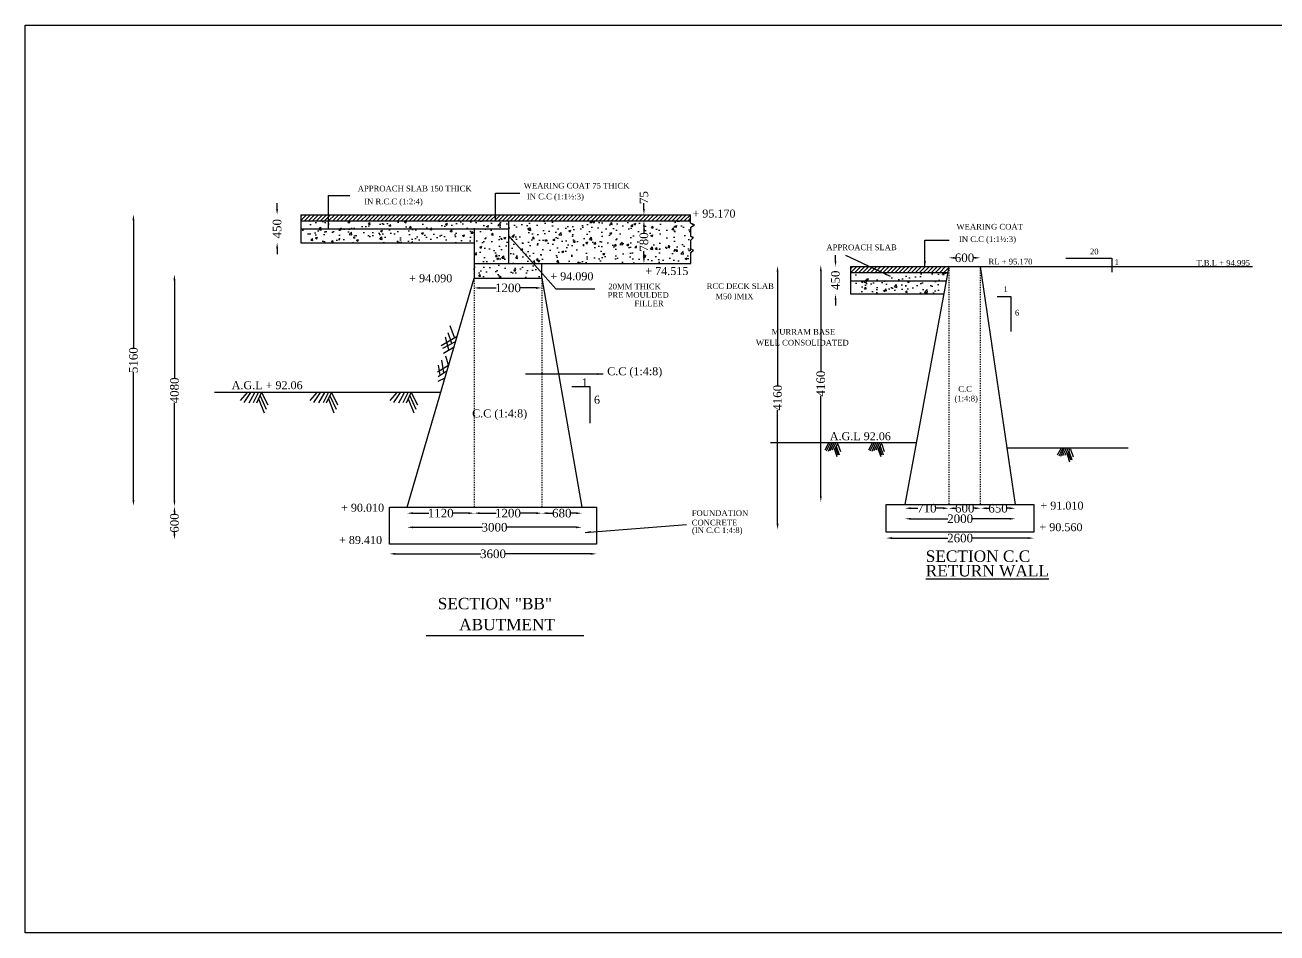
# Model space of a CAD drawing. Header units: millimetres. Extents: x -109570 to 149785, y -246061 to 34009.
# Drawn here: x 610 to 22514, y 1451 to 17337 of the extents above; entities that cross this region are included whole.
import ezdxf

# ---------------------------------------------------------------- set-up
doc = ezdxf.new("R2010")
doc.units = ezdxf.units.MM
doc.header["$MEASUREMENT"] = 0
doc.header["$PDMODE"] = 33
doc.header["$PDSIZE"] = 500
doc.linetypes.add('ACAD_ISO03W100', pattern=[30, 12, -18])
for name, color, linetype in [('DIM', 5, 'Continuous'), ('DOT LINE', 3, 'ACAD_ISO03W100'), ('DWG. LINE', 1, 'Continuous'), ('HATCH', 2, 'Continuous'), ('TEXT', 7, 'Continuous'), ('TITLE', 7, 'Continuous')]:
    doc.layers.add(name, color=color, linetype=linetype)
doc.styles.get("Standard").update_dxf_attribs({"font": 'TIMES.TTF', "height": 150})
doc.dimstyles.get("Standard").update_dxf_attribs({"dimtxt": 150, "dimasz": 100, "dimexe": 0.18, "dimexo": 0.0625, "dimgap": 0.09, "dimtad": 0, "dimdec": 0, "dimzin": 0, "dimdsep": 46, "dimtxsty": 'Standard', "dimcen": 0.09, "dimse1": 1, "dimse2": 1, "dimclrd": 5, "dimclre": 5, "dimclrt": 4, "dimadec": 0, "dimazin": 0, "dimtfac": 1, "dimtdec": 0, "dimtofl": 0, "dimtmove": 0, "dimatfit": 3, "dimfxl": 1, "dimtolj": 1, "dimtzin": 0, "dimarcsym": 0})

# ---------------------------------------------------------------- blocks, each defined once
blk = doc.blocks.new('*D2')
at = {"layer": 'Defpoints', "color": 0}
for p in [(5020, 14018), (5433, 14018), (5433, 13529)]:
    blk.add_point(p, dxfattribs=at)
at = {"layer": 'DIM', "color": 5, "lineweight": -2}
for p, q in [((5020, 14118), (5020, 14218)), ((5020, 13429), (5020, 13329))]:
    blk.add_line(p, q, dxfattribs=at)
at = {"layer": 'DIM', "color": 5}
for points in [[(5003, 14118), (5037, 14118), (5020, 14018)], [(5003, 13429), (5037, 13429), (5020, 13529)]]:
    blk.add_solid(points, dxfattribs=at)
at = {"layer": 'DIM', "color": 4, "insert": (5020, 13773), "char_height": 150, "attachment_point": 5, "rotation": 90}
blk.add_mtext('\\A1;450', dxfattribs=at)
blk = doc.blocks.new('*D3')
at = {"layer": 'Defpoints', "color": 0}
for p in [(3193, 8916), (3224, 8916), (3193, 8332)]:
    blk.add_point(p, dxfattribs=at)
at = {"layer": 'DIM', "color": 5, "lineweight": -2}
for p, q in [((3224, 8816), (3224, 8782)), ((3224, 8432), (3224, 8467))]:
    blk.add_line(p, q, dxfattribs=at)
at = {"layer": 'DIM', "color": 5}
for points in [[(3207, 8816), (3240, 8816), (3224, 8916)], [(3207, 8432), (3240, 8432), (3224, 8332)]]:
    blk.add_solid(points, dxfattribs=at)
at = {"layer": 'DIM', "color": 4, "insert": (3224, 8624), "char_height": 150, "attachment_point": 5, "rotation": 90}
blk.add_mtext('\\A1;600', dxfattribs=at)
blk = doc.blocks.new('*D4')
at = {"layer": 'Defpoints', "color": 0}
for p in [(3224, 12972), (3408, 12972), (3193, 8916)]:
    blk.add_point(p, dxfattribs=at)
at = {"layer": 'DIM', "color": 5, "lineweight": -2}
for p, q in [((3224, 12872), (3224, 11160)), ((3224, 9016), (3224, 10728))]:
    blk.add_line(p, q, dxfattribs=at)
at = {"layer": 'DIM', "color": 5}
for points in [[(3207, 12872), (3240, 12872), (3224, 12972)], [(3207, 9016), (3240, 9016), (3224, 8916)]]:
    blk.add_solid(points, dxfattribs=at)
at = {"layer": 'DIM', "color": 4, "insert": (3224, 10944), "char_height": 150, "attachment_point": 5, "rotation": 90}
blk.add_mtext('\\A1;4080', dxfattribs=at)
blk = doc.blocks.new('*D5')
at = {"layer": 'Defpoints', "color": 0}
for p in [(2444, 14020), (2506, 14020), (2444, 8926)]:
    blk.add_point(p, dxfattribs=at)
at = {"layer": 'DIM', "color": 5, "lineweight": -2}
for p, q in [((2506, 13920), (2506, 11685)), ((2506, 9026), (2506, 11261))]:
    blk.add_line(p, q, dxfattribs=at)
at = {"layer": 'DIM', "color": 5}
for points in [[(2489, 13920), (2523, 13920), (2506, 14020)], [(2489, 9026), (2523, 9026), (2506, 8926)]]:
    blk.add_solid(points, dxfattribs=at)
at = {"layer": 'DIM', "color": 4, "insert": (2506, 11473), "char_height": 150, "attachment_point": 5, "rotation": 90}
blk.add_mtext('\\A1;5160', dxfattribs=at)
blk = doc.blocks.new('*D6')
at = {"layer": 'Defpoints', "color": 0}
for p in [(11432, 14018), (11432, 13912), (11438, 14018)]:
    blk.add_point(p, dxfattribs=at)
at = {"layer": 'DIM', "color": 5, "lineweight": -2}
for p, q in [((11438, 14118), (11438, 14218)), ((11438, 13812), (11438, 13712))]:
    blk.add_line(p, q, dxfattribs=at)
at = {"layer": 'DIM', "color": 5}
for points in [[(11422, 14118), (11455, 14118), (11438, 14018)], [(11422, 13812), (11455, 13812), (11438, 13912)]]:
    blk.add_solid(points, dxfattribs=at)
at = {"layer": 'DIM', "color": 4, "insert": (11438, 14318), "char_height": 150, "attachment_point": 5, "rotation": 90}
blk.add_mtext('\\A1;75', dxfattribs=at)
blk = doc.blocks.new('*D7')
at = {"layer": 'Defpoints', "color": 0}
for p in [(11438, 13912), (11428, 13167), (11438, 13167)]:
    blk.add_point(p, dxfattribs=at)
at = {"layer": 'DIM', "color": 5, "lineweight": -2}
for p, q in [((11438, 13812), (11438, 13698)), ((11438, 13267), (11438, 13382))]:
    blk.add_line(p, q, dxfattribs=at)
at = {"layer": 'DIM', "color": 5}
for points in [[(11422, 13812), (11455, 13812), (11438, 13912)], [(11422, 13267), (11455, 13267), (11438, 13167)]]:
    blk.add_solid(points, dxfattribs=at)
at = {"layer": 'DIM', "color": 4, "insert": (11438, 13540), "char_height": 150, "attachment_point": 5, "rotation": 90}
blk.add_mtext('\\A1;780', dxfattribs=at)
blk = doc.blocks.new('*D8')
at = {"layer": 'Defpoints', "color": 0}
for p in [(8467, 12910), (9652, 12910), (9652, 12737)]:
    blk.add_point(p, dxfattribs=at)
at = {"layer": 'DIM', "color": 5, "lineweight": -2}
for p, q in [((8567, 12737), (8855, 12737)), ((9552, 12737), (9264, 12737))]:
    blk.add_line(p, q, dxfattribs=at)
at = {"layer": 'DIM', "color": 5}
for points in [[(8567, 12754), (8567, 12720), (8467, 12737)], [(9552, 12754), (9552, 12720), (9652, 12737)]]:
    blk.add_solid(points, dxfattribs=at)
at = {"layer": 'DIM', "color": 4, "insert": (9059, 12737), "char_height": 150, "attachment_point": 5}
blk.add_mtext('\\A1;1200', dxfattribs=at)
blk = doc.blocks.new('*D9')
at = {"layer": 'Defpoints', "color": 0}
for p in [(7297, 8900), (10351, 8900), (10351, 8549)]:
    blk.add_point(p, dxfattribs=at)
at = {"layer": 'DIM', "color": 5, "lineweight": -2}
for p, q in [((7397, 8549), (8611, 8549)), ((10251, 8549), (9037, 8549))]:
    blk.add_line(p, q, dxfattribs=at)
at = {"layer": 'DIM', "color": 5}
for points in [[(7397, 8565), (7397, 8532), (7297, 8549)], [(10251, 8565), (10251, 8532), (10351, 8549)]]:
    blk.add_solid(points, dxfattribs=at)
at = {"layer": 'DIM', "color": 4, "insert": (8824, 8549), "char_height": 150, "attachment_point": 5}
blk.add_mtext('\\A1;3000', dxfattribs=at)
blk = doc.blocks.new('*D10')
at = {"layer": 'Defpoints', "color": 0}
for p in [(6989, 8255), (10607, 8255), (10607, 8084)]:
    blk.add_point(p, dxfattribs=at)
at = {"layer": 'DIM', "color": 5, "lineweight": -2}
for p, q in [((7089, 8084), (8585, 8084)), ((10507, 8084), (9011, 8084))]:
    blk.add_line(p, q, dxfattribs=at)
at = {"layer": 'DIM', "color": 5}
for points in [[(7089, 8101), (7089, 8067), (6989, 8084)], [(10507, 8101), (10507, 8067), (10607, 8084)]]:
    blk.add_solid(points, dxfattribs=at)
at = {"layer": 'DIM', "color": 4, "insert": (8798, 8084), "char_height": 150, "attachment_point": 5}
blk.add_mtext('\\A1;3600', dxfattribs=at)
blk = doc.blocks.new('*D11')
at = {"layer": 'Defpoints', "color": 0}
for p in [(7297, 8900), (8467, 8900), (8467, 8796)]:
    blk.add_point(p, dxfattribs=at)
at = {"layer": 'DIM', "color": 5, "lineweight": -2}
for p, q in [((7397, 8796), (7677, 8796)), ((8367, 8796), (8086, 8796))]:
    blk.add_line(p, q, dxfattribs=at)
at = {"layer": 'DIM', "color": 5}
for points in [[(7397, 8813), (7397, 8779), (7297, 8796)], [(8367, 8813), (8367, 8779), (8467, 8796)]]:
    blk.add_solid(points, dxfattribs=at)
at = {"layer": 'DIM', "color": 4, "insert": (7882, 8796), "char_height": 150, "attachment_point": 5}
blk.add_mtext('\\A1;1120', dxfattribs=at)
blk = doc.blocks.new('*D12')
at = {"layer": 'Defpoints', "color": 0}
for p in [(8467, 8900), (9652, 8796), (9652, 8748)]:
    blk.add_point(p, dxfattribs=at)
at = {"layer": 'DIM', "color": 5, "lineweight": -2}
for p, q in [((8567, 8796), (8855, 8796)), ((9552, 8796), (9264, 8796))]:
    blk.add_line(p, q, dxfattribs=at)
at = {"layer": 'DIM', "color": 5}
for points in [[(8567, 8813), (8567, 8779), (8467, 8796)], [(9552, 8813), (9552, 8779), (9652, 8796)]]:
    blk.add_solid(points, dxfattribs=at)
at = {"layer": 'DIM', "color": 4, "insert": (9059, 8796), "char_height": 150, "attachment_point": 5}
blk.add_mtext('\\A1;1200', dxfattribs=at)
blk = doc.blocks.new('*D13')
at = {"layer": 'Defpoints', "color": 0}
for p in [(10351, 8796), (10351, 8774), (9652, 8748)]:
    blk.add_point(p, dxfattribs=at)
at = {"layer": 'DIM', "color": 5, "lineweight": -2}
for p, q in [((9752, 8796), (9844, 8796)), ((10251, 8796), (10159, 8796))]:
    blk.add_line(p, q, dxfattribs=at)
at = {"layer": 'DIM', "color": 5}
for points in [[(9752, 8813), (9752, 8779), (9652, 8796)], [(10251, 8813), (10251, 8779), (10351, 8796)]]:
    blk.add_solid(points, dxfattribs=at)
at = {"layer": 'DIM', "color": 4, "insert": (10001, 8796), "char_height": 150, "attachment_point": 5}
blk.add_mtext('\\A1;680', dxfattribs=at)
blk = doc.blocks.new('*D14')
at = {"layer": 'Defpoints', "color": 0}
for p in [(14790, 13111), (15053, 13111), (15053, 12631)]:
    blk.add_point(p, dxfattribs=at)
at = {"layer": 'DIM', "color": 5, "lineweight": -2}
for p, q in [((14790, 13211), (14790, 13311)), ((14790, 12531), (14790, 12431))]:
    blk.add_line(p, q, dxfattribs=at)
at = {"layer": 'DIM', "color": 5}
for points in [[(14774, 13211), (14807, 13211), (14790, 13111)], [(14774, 12531), (14807, 12531), (14790, 12631)]]:
    blk.add_solid(points, dxfattribs=at)
at = {"layer": 'DIM', "color": 4, "insert": (14790, 12871), "char_height": 150, "attachment_point": 5, "rotation": 90}
blk.add_mtext('\\A1;450', dxfattribs=at)
blk = doc.blocks.new('*D15')
at = {"layer": 'Defpoints', "color": 0}
for p in [(13701, 13119), (13776, 13119), (13701, 8511)]:
    blk.add_point(p, dxfattribs=at)
at = {"layer": 'DIM', "color": 5, "lineweight": -2}
for p, q in [((13776, 13019), (13776, 11031)), ((13776, 8611), (13776, 10599))]:
    blk.add_line(p, q, dxfattribs=at)
at = {"layer": 'DIM', "color": 5}
for points in [[(13759, 13019), (13793, 13019), (13776, 13119)], [(13759, 8611), (13793, 8611), (13776, 8511)]]:
    blk.add_solid(points, dxfattribs=at)
at = {"layer": 'DIM', "color": 4, "insert": (13776, 10815), "char_height": 150, "attachment_point": 5, "rotation": 90}
blk.add_mtext('\\A1;4160', dxfattribs=at)
blk = doc.blocks.new('*D16')
at = {"layer": 'Defpoints', "color": 0}
for p in [(14509, 13134), (14533, 13134), (14509, 8992)]:
    blk.add_point(p, dxfattribs=at)
at = {"layer": 'DIM', "color": 5, "lineweight": -2}
for p, q in [((14533, 13034), (14533, 11279)), ((14533, 9092), (14533, 10847))]:
    blk.add_line(p, q, dxfattribs=at)
at = {"layer": 'DIM', "color": 5}
for points in [[(14516, 13034), (14549, 13034), (14533, 13134)], [(14516, 9092), (14549, 9092), (14533, 8992)]]:
    blk.add_solid(points, dxfattribs=at)
at = {"layer": 'DIM', "color": 4, "insert": (14533, 11063), "char_height": 150, "attachment_point": 5, "rotation": 90}
blk.add_mtext('\\A1;4160', dxfattribs=at)
blk = doc.blocks.new('*D17')
at = {"layer": 'Defpoints', "color": 0}
for p in [(17324, 13263), (16771, 13111), (17324, 13111)]:
    blk.add_point(p, dxfattribs=at)
at = {"layer": 'DIM', "color": 5, "lineweight": -2}
for p, q in [((16871, 13263), (16890, 13263)), ((17224, 13263), (17205, 13263))]:
    blk.add_line(p, q, dxfattribs=at)
at = {"layer": 'DIM', "color": 5}
for points in [[(16871, 13280), (16871, 13247), (16771, 13263)], [(17224, 13280), (17224, 13247), (17324, 13263)]]:
    blk.add_solid(points, dxfattribs=at)
at = {"layer": 'DIM', "color": 4, "insert": (17047, 13263), "char_height": 150, "attachment_point": 5}
blk.add_mtext('\\A1;600', dxfattribs=at)
blk = doc.blocks.new('*D18')
at = {"layer": 'Defpoints', "color": 0}
for p in [(16006, 8949), (16771, 8949), (16771, 8882)]:
    blk.add_point(p, dxfattribs=at)
at = {"layer": 'DIM', "color": 5, "lineweight": -2}
for p, q in [((16106, 8882), (16230, 8882)), ((16671, 8882), (16546, 8882))]:
    blk.add_line(p, q, dxfattribs=at)
at = {"layer": 'DIM', "color": 5}
for points in [[(16106, 8899), (16106, 8865), (16006, 8882)], [(16671, 8899), (16671, 8865), (16771, 8882)]]:
    blk.add_solid(points, dxfattribs=at)
at = {"layer": 'DIM', "color": 4, "insert": (16388, 8882), "char_height": 150, "attachment_point": 5}
blk.add_mtext('\\A1;710', dxfattribs=at)
blk = doc.blocks.new('*D19')
at = {"layer": 'Defpoints', "color": 0}
for p in [(16771, 8949), (17332, 8925), (17332, 8882)]:
    blk.add_point(p, dxfattribs=at)
at = {"layer": 'DIM', "color": 5, "lineweight": -2}
for p, q in [((16871, 8882), (16894, 8882)), ((17232, 8882), (17209, 8882))]:
    blk.add_line(p, q, dxfattribs=at)
at = {"layer": 'DIM', "color": 5}
for points in [[(16871, 8899), (16871, 8865), (16771, 8882)], [(17232, 8899), (17232, 8865), (17332, 8882)]]:
    blk.add_solid(points, dxfattribs=at)
at = {"layer": 'DIM', "color": 4, "insert": (17051, 8882), "char_height": 150, "attachment_point": 5}
blk.add_mtext('\\A1;600', dxfattribs=at)
blk = doc.blocks.new('*D20')
at = {"layer": 'Defpoints', "color": 0}
for p in [(17332, 8925), (17936, 8882), (17936, 8878)]:
    blk.add_point(p, dxfattribs=at)
at = {"layer": 'DIM', "color": 5, "lineweight": -2}
for p, q in [((17432, 8882), (17476, 8882)), ((17836, 8882), (17791, 8882))]:
    blk.add_line(p, q, dxfattribs=at)
at = {"layer": 'DIM', "color": 5}
for points in [[(17432, 8899), (17432, 8865), (17332, 8882)], [(17836, 8899), (17836, 8865), (17936, 8882)]]:
    blk.add_solid(points, dxfattribs=at)
at = {"layer": 'DIM', "color": 4, "insert": (17634, 8882), "char_height": 150, "attachment_point": 5}
blk.add_mtext('\\A1;650', dxfattribs=at)
blk = doc.blocks.new('*D21')
at = {"layer": 'Defpoints', "color": 0}
for p in [(16006, 8949), (17936, 8949), (17936, 8698)]:
    blk.add_point(p, dxfattribs=at)
at = {"layer": 'DIM', "color": 5, "lineweight": -2}
for p, q in [((16106, 8698), (16756, 8698)), ((17836, 8698), (17186, 8698))]:
    blk.add_line(p, q, dxfattribs=at)
at = {"layer": 'DIM', "color": 5}
for points in [[(16106, 8714), (16106, 8681), (16006, 8698)], [(17836, 8714), (17836, 8681), (17936, 8698)]]:
    blk.add_solid(points, dxfattribs=at)
at = {"layer": 'DIM', "color": 4, "insert": (16971, 8698), "char_height": 150, "attachment_point": 5}
blk.add_mtext('\\A1;2000', dxfattribs=at)
blk = doc.blocks.new('*D22')
at = {"layer": 'Defpoints', "color": 0}
for p in [(15677, 8462), (18263, 8462), (18263, 8360)]:
    blk.add_point(p, dxfattribs=at)
at = {"layer": 'DIM', "color": 5, "lineweight": -2}
for p, q in [((15777, 8360), (16755, 8360)), ((18163, 8360), (17185, 8360))]:
    blk.add_line(p, q, dxfattribs=at)
at = {"layer": 'DIM', "color": 5}
for points in [[(15777, 8377), (15777, 8344), (15677, 8360)], [(18163, 8377), (18163, 8344), (18263, 8360)]]:
    blk.add_solid(points, dxfattribs=at)
at = {"layer": 'DIM', "color": 4, "insert": (16970, 8360), "char_height": 150, "attachment_point": 5}
blk.add_mtext('\\A1;2600', dxfattribs=at)

msp = doc.modelspace()

# ---------------------------------------------------------------- hatches: boundary and pattern name
at = {"layer": 'HATCH'}
h = msp.add_hatch(dxfattribs=at)
h.set_pattern_fill('ANSI31', color=256, scale=400, style=0)
h.paths.add_polyline_path([(12252, 14018.2), (5433, 14018.2), (5433, 13912.5), (12252, 13912.5)])
h = msp.add_hatch(dxfattribs=at)
h.set_pattern_fill('AR-CONC', color=256, scale=50, style=0)
h.paths.add_polyline_path([(5433, 13773.4), (5433, 13528.7), (8466.7, 13528.7), (8466.7, 13773.4)])
h.paths.add_polyline_path([(9067.4, 13773.4), (9067.4, 13912.5), (5433, 13912.5), (5433, 13773.4)])
h.paths.add_polyline_path([(8466.7, 13167.1), (9067.4, 13167.1), (9067.4, 13773.4), (8466.7, 13773.4)])
h.paths.add_polyline_path([(9067.4, 13912.5), (9067.4, 13167.1), (12258.6, 13167.1), (12258.6, 13358.6), (12303.5, 13395.6), (12258.6, 13416.5), (12258.6, 13574.1), (12306.2, 13617.8), (12258.6, 13637.9), (12258.6, 13801.7), (12324.5, 13841.9), (12252, 13869.8), (12252, 13912.5)])
h.paths.add_polyline_path([(8466.7, 13167.1), (8466.7, 12910.5), (9651.6, 12910.5), (9651.6, 13167.1)])
h.paths.add_polyline_path([(11324.4, 13344.2), (11324.4, 13735.3), (11552.4, 13735.3), (11552.4, 13344.2)], flags=24)
h = msp.add_hatch(dxfattribs=at)
h.set_pattern_fill('ANSI31', color=256, scale=400, style=0)
h.paths.add_polyline_path([(16751.5, 13006.6), (16770.7, 13111), (15052.7, 13111), (15052.7, 13006.6)])
h = msp.add_hatch(dxfattribs=at)
h.set_pattern_fill('AR-CONC', color=256, scale=50, style=0)
h.paths.add_polyline_path([(16724.6, 12860.4), (15052.7, 12860.4), (15052.7, 12631.1), (16682.5, 12631.1)])
h.paths.add_polyline_path([(16751.5, 13006.6), (15052.7, 13006.6), (15052.7, 12860.4), (16724.6, 12860.4)])

# ---------------------------------------------------------------- linework, layer by layer
at = {"layer": 'DOT LINE'}
for points in [[(16770.7, 13111), (16770.7, 8948.5)], [(17323.9, 13111), (17323.9, 8948.5)], [(8466.7, 12910.5), (8466.7, 8900.2)], [(9651.6, 12910.5), (9651.6, 8900.2)]]:
    msp.add_lwpolyline(points, dxfattribs=at)
at = {"layer": 'DWG. LINE'}
for points in [[(5433, 14018.2), (5433, 13528.7), (8480.3, 13528.7)], [(5433, 14018.2), (12252, 14018.2)], [(5433, 13912.5), (12252, 13912.5)], [(9067.4, 13912.5), (9067.4, 13167.1)], [(12258.6, 13167.1), (12258.6, 13358.6), (12303.5, 13395.6), (12258.6, 13416.5), (12258.6, 13574.1), (12306.2, 13617.8), (12258.6, 13637.9), (12258.6, 13801.7), (12324.5, 13841.9), (12252, 13869.8), (12252, 14018.2)], [(5433, 13773.4), (9067.4, 13773.4)], [(8466.7, 13783.5), (8466.7, 12910.5), (9651.6, 12910.5), (9651.6, 13167.1)], [(8466.7, 13167.1), (12258.6, 13167.1)], [(18819.6, 13255.1), (19625.1, 13255.1), (19625.1, 13013.3)], [(15052.7, 13111), (22084.7, 13111)], [(15052.7, 13111), (15052.7, 12631.1), (16682.5, 12631.1)], [(15052.7, 13006.6), (16751.5, 13006.6)], [(16770.7, 13111), (16005.6, 8948.5)], [(17323.9, 13111), (17936.2, 8948.5)], [(7296.9, 8900.2), (8466.7, 12910.5)], [(9651.6, 12910.5), (10350.9, 8900.2)], [(15052.7, 12860.4), (16724.6, 12860.4)], [(17619.6, 12589.3), (17859.1, 12589.3), (17859.1, 11973.7)], [(10174.7, 11011.7), (10491.1, 11011.7), (10491.1, 10372.6)], [(7881.8, 10905.3), (3924, 10905.3)], [(16204.1, 10028.6), (13650, 10028.6)], [(17790.5, 9939.1), (19908.1, 9939.1)], [(7625.7, 6657.7), (10386.8, 6657.7)]]:
    msp.add_lwpolyline(points, dxfattribs=at)
for points in [[(6989.3, 8900.2), (10606.9, 8900.2), (10606.9, 8255.3), (6989.3, 8255.3)], [(15676.8, 8948.5), (18262.7, 8948.5), (18262.7, 8462), (15676.8, 8462)]]:
    msp.add_lwpolyline(points, close=True, dxfattribs=at)
at = {"layer": 'HATCH'}
for points in [[(8125.9, 11867.4), (8046.7, 12071.4)], [(7890.4, 11730.4), (8169.9, 11893)], [(8024.5, 11652.7), (7965.1, 11878)], [(8079.1, 11767), (8011, 11951)], [(7920.9, 11684.5), (8142.8, 11800.3)], [(7932.8, 11596.3), (8116.2, 11709.1)], [(7937.8, 11254.4), (7900.5, 11471.7)], [(8021.1, 11383), (7970.1, 11541.3)], [(7829.1, 11268.1), (8021.1, 11383)], [(7837.6, 11190), (7994.2, 11290.7)], [(7872.7, 11212.6), (7844.4, 11388.5)], [(7956.3, 11160.9), (7832.5, 11100.1)], [(4378.1, 10767.8), (4500.5, 10905.3)], [(4443.7, 10735.1), (4559.5, 10905.3)], [(4528.9, 10728.5), (4631.6, 10905.3)], [(4607.6, 10732.9), (4695, 10905.3)], [(4664.4, 10728.5), (4749.6, 10905.3)], [(4697.4, 10797), (4791.1, 10549.5)], [(4722.4, 10848.9), (4830.5, 10617.2)], [(4749.6, 10905.3), (4856.7, 10693.6)], [(5599.7, 10767.8), (5722.1, 10905.3)], [(5665.3, 10735.1), (5781.1, 10905.3)], [(5750.5, 10728.5), (5853.2, 10905.3)], [(5829.2, 10732.9), (5916.6, 10905.3)], [(5886, 10728.5), (5971.2, 10905.3)], [(5919, 10797), (6012.8, 10549.5)], [(5944, 10848.9), (6052.1, 10617.2)], [(5971.2, 10905.3), (6078.3, 10693.6)], [(6996.8, 10767.8), (7119.2, 10905.3)], [(7062.4, 10735.1), (7178.2, 10905.3)], [(7147.6, 10728.5), (7250.3, 10905.3)], [(7226.3, 10732.9), (7313.7, 10905.3)], [(7283.1, 10728.5), (7368.3, 10905.3)], [(7316.1, 10797), (7409.8, 10549.5)], [(7341.1, 10848.9), (7449.2, 10617.2)], [(7368.3, 10905.3), (7475.4, 10693.6)], [(14607.2, 9904.5), (14673.6, 10028.6)], [(14632.6, 9886.6), (14702.7, 10028.6)], [(14665.4, 9883.6), (14730.3, 10028.6)], [(14699, 9894.1), (14764.6, 10028.6)], [(14736.3, 9903), (14797.5, 10028.6)], [(14771.4, 9910.5), (14834, 10028.6)], [(14771.4, 9910.5), (14816.1, 9786)], [(14788, 9941.8), (14829.6, 9817.3)], [(14802.7, 9969.5), (14854.9, 9817.3)], [(14832.5, 10002.9), (14877.3, 9872.5)], [(15373.3, 9904.5), (15439.7, 10028.6)], [(15398.6, 9886.6), (15468.8, 10028.6)], [(15431.5, 9883.6), (15496.4, 10028.6)], [(15465, 9894.1), (15530.7, 10028.6)], [(15502.3, 9903), (15563.5, 10028.6)], [(15537.4, 9910.5), (15600.1, 10028.6)], [(15537.4, 9910.5), (15582.2, 9786)], [(15554, 9941.8), (15595.6, 9817.3)], [(15568.8, 9969.5), (15621, 9817.3)], [(15598.6, 10002.9), (15643.4, 9872.5)], [(18676.2, 9815), (18742.6, 9939.1)], [(18701.6, 9797.2), (18771.7, 9939.1)], [(18734.4, 9794.2), (18799.3, 9939.1)], [(18768, 9804.6), (18833.7, 9939.1)], [(18805.3, 9813.6), (18866.5, 9939.1)], [(18840.4, 9821), (18903, 9939.1)], [(18871.7, 9880.1), (18923.9, 9727.8)], [(18901.6, 9913.4), (18946.3, 9783)], [(18840.4, 9821), (18885.1, 9696.5)], [(18857, 9852.3), (18898.6, 9727.8)]]:
    msp.add_lwpolyline(points, dxfattribs=at)
at = {"layer": 'TITLE', "lineweight": 30}
msp.add_lwpolyline([(609.9, 17336.6), (43520.6, 17336.6), (43520.6, 1451.4), (609.9, 1451.4)], close=True, dxfattribs=at)

# ---------------------------------------------------------------- texts
at = {"layer": 'TEXT'}
for s, height, p in [('APPROACH SLAB 150 THICK', 100, (6430.5, 14426.2)), ('WEARING COAT 75 THICK', 100, (9334.9, 14475.5)), ('IN R.C.C (1:2:4)', 100, (6544.8, 14199.3)), ('IN C.C (1:1½:3)', 100, (9390.1, 14286.8)), ('+ 95.170', 140, (12287.3, 13968.4)), ('WEARING COAT', 100, (16906.7, 13757.9)), ('IN C.C (1:1½:3)', 100, (16950.4, 13540.7)), ('APPROACH SLAB', 100, (14630.7, 13397.5)), ('20', 100, (19241.7, 13322.7)), ('RL + 95.170', 100, (17466.6, 13148.1)), ('1', 100, (19673.4, 13138.9)), ('T.B.L + 94.995', 100, (21104.1, 13124.5)), ('+ 94.090', 140, (7331.7, 12836.3)), ('+ 94.090', 140, (9800.9, 12871.1)), ('+ 74.515', 140, (11461.8, 12962.4)), ('20MM THICK', 100, (10815.6, 12711.4)), ('RCC DECK SLAB ', 100, (12536.6, 12719.3)), ('1', 100, (17729.6, 12665.8)), ('PRE MOULDED', 100, (10803.3, 12563.8)), ('FILLER', 100, (11271.2, 12416.2)), ('M50 IMIX', 100, (12688.3, 12539.3)), ('6', 100, (17929.8, 12254.1)), ('WELL CONSOLIDATED', 100, (13398.5, 11729.2)), ('MURRAM BASE', 100, (13671.5, 11917.2)), ('C.C (1:4:8)', 140, (10795.7, 11209.6)), ('A.G.L + 92.06', 140, (4225.6, 10965.1)), ('1', 140, (10345.7, 11012.7)), ('C.C', 100, (16937.5, 10921.3)), ('6', 140, (10563.7, 10710.7)), ('(1:4:8)', 100, (16870.7, 10751.8)), ('C.C (1:4:8)', 140, (8432.6, 10471.6)), ('A.G.L 92.06', 140, (14689.9, 10072.7)), ('+ 91.010', 140, (18375.4, 8858.6)), ('+ 90.010', 140, (6138.6, 8821.1)), ('FOUNDATION', 100, (12274.3, 8747.5)), ('CONCRETE', 100, (12274.3, 8581)), ('(IN C.C 1:4:8)', 100, (12278, 8447.8)), ('+ 90.560', 140, (18358.2, 8480.9)), ('+ 89.410', 140, (6103, 8256.9)), ('SECTION C.C', 200, (16368.2, 7944)), ('%%URETURN WALL', 200, (16368.2, 7689.1)), ('SECTION "BB"', 200, (7829.6, 7114.2)), ('ABUTMENT', 200, (8205.1, 6746.5))]:
    msp.add_text(s, height=height, dxfattribs=at).set_placement(p)

# ---------------------------------------------------------------- dimensions: what is measured, and where the dimension line sits
at = {"layer": 'DIM'}
for base, p1, p2, text, picture, middle in [((11438.4, 14018.2), (11431.6, 13912.5), (11431.6, 14018.2), '75', '*D6', (11438.4, 14317.6)), ((2506, 14019.9), (2444.4, 8926.3), (2444.4, 14019.9), '5160', '*D5', (2506, 11473.1)), ((5020, 14018.2), (5433, 13528.7), (5433, 14018.2), '450', '*D2', (5020, 13773.4)), ((11438.4, 13167.1), (11438.4, 13912.5), (11428.2, 13167.1), '780', '*D7', (11438.4, 13539.8)), ((14790.2, 13111), (15052.7, 12631.1), (15052.7, 13111), '450', '*D14', (14790.2, 12871)), ((14532.8, 13133.5), (14509.2, 8992.3), (14509.2, 13133.5), '4160', '*D16', (14532.8, 11062.9)), ((3223.6, 8916), (3192.9, 8332.3), (3192.9, 8916), '600', '*D3', (3223.6, 8624.1))]:
    dim = msp.add_linear_dim(base=base, p1=p1, p2=p2, angle=90, text=text, dimstyle='Standard', dxfattribs=at)
    dim.commit()
    dim.dimension.update_dxf_attribs({"geometry": picture, "text_midpoint": middle})
for base, p1, p2, text, picture, middle in [((17323.9, 13263.2), (16770.7, 13111), (17323.9, 13111), '600', '*D17', (17047.3, 13263.2)), ((9651.6, 12736.9), (8466.7, 12910.5), (9651.6, 12910.5), '1200', '*D8', (9059.2, 12736.9)), ((10350.9, 8548.6), (7296.9, 8900.2), (10350.9, 8900.2), '3000', '*D9', (8823.9, 8548.6)), ((8466.7, 8796.1), (7296.9, 8900.2), (8466.7, 8900.2), '1120', '*D11', (7881.8, 8796.1)), ((16770.7, 8881.9), (16005.6, 8948.5), (16770.7, 8948.5), '710', '*D18', (16388.2, 8881.9)), ((17936.2, 8697.6), (16005.6, 8948.5), (17936.2, 8948.5), '2000', '*D21', (16970.9, 8697.6)), ((18262.7, 8360.3), (15676.8, 8462), (18262.7, 8462), '2600', '*D22', (16969.8, 8360.3)), ((10606.9, 8083.9), (6989.3, 8255.3), (10606.9, 8255.3), '3600', '*D10', (8798.1, 8083.9))]:
    dim = msp.add_linear_dim(base=base, p1=p1, p2=p2, text=text, dimstyle='Standard', dxfattribs=at)
    dim.commit()
    dim.dimension.update_dxf_attribs({"geometry": picture, "text_midpoint": middle})
dim = msp.add_linear_dim(base=(3223.6, 12971.5), p1=(3192.9, 8916), p2=(3408.2, 12971.5), angle=90, text='4080', dimstyle='Standard', override={"dimtmove": 1}, dxfattribs=at)
dim.commit()
dim.dimension.update_dxf_attribs({"geometry": '*D4', "text_midpoint": (3223.6, 10943.8)})
dim = msp.add_aligned_dim(p1=(13701, 8510.7), p2=(13701, 13118.6), distance=-74.9, text='4160', dimstyle='Standard', dxfattribs=at)
dim.commit()
dim.dimension.update_dxf_attribs({"geometry": '*D15', "text_midpoint": (13776, 10814.7)})
for base, p1, p2, text, picture, middle in [((9651.6, 8796.1), (8466.7, 8900.2), (9651.6, 8748.4), '1200', '*D12', (9059.2, 8796.1)), ((10350.9, 8796.1), (9651.6, 8748.4), (10350.9, 8774.4), '680', '*D13', (10001.2, 8796.1)), ((17331.8, 8881.9), (16770.7, 8948.5), (17331.8, 8924.7), '600', '*D19', (17051.2, 8881.9)), ((17936.2, 8881.9), (17331.8, 8924.7), (17936.2, 8877.7), '650', '*D20', (17634, 8881.9))]:
    dim = msp.add_linear_dim(base=base, p1=p1, p2=p2, text=text, dimstyle='Standard', override={"dimtmove": 1}, dxfattribs=at)
    dim.commit()
    dim.dimension.update_dxf_attribs({"geometry": picture, "text_midpoint": middle})

# ---------------------------------------------------------------- leaders
for points in [[(5920.8, 13773.4), (5920.8, 14356.1), (6294.4, 14356.1)], [(8842.5, 13912.5), (8842.5, 14396), (9264.2, 14396)], [(9067.4, 13652.9), (9899.5, 12724), (10580.6, 12724)], [(16355.4, 13111), (16355.4, 13572.5), (16776.2, 13572.5)], [(15751.1, 12938.1), (14972.9, 13306.9)], [(10722.6, 11230.2), (9365.6, 11230.2)], [(10407.8, 8460.4), (12181, 8595.5)]]:
    msp.add_leader(points, dimstyle='Standard', override={"dimgap": 0.09, "dimtad": 0}, dxfattribs=at)

doc.saveas('drawing.dxf')
